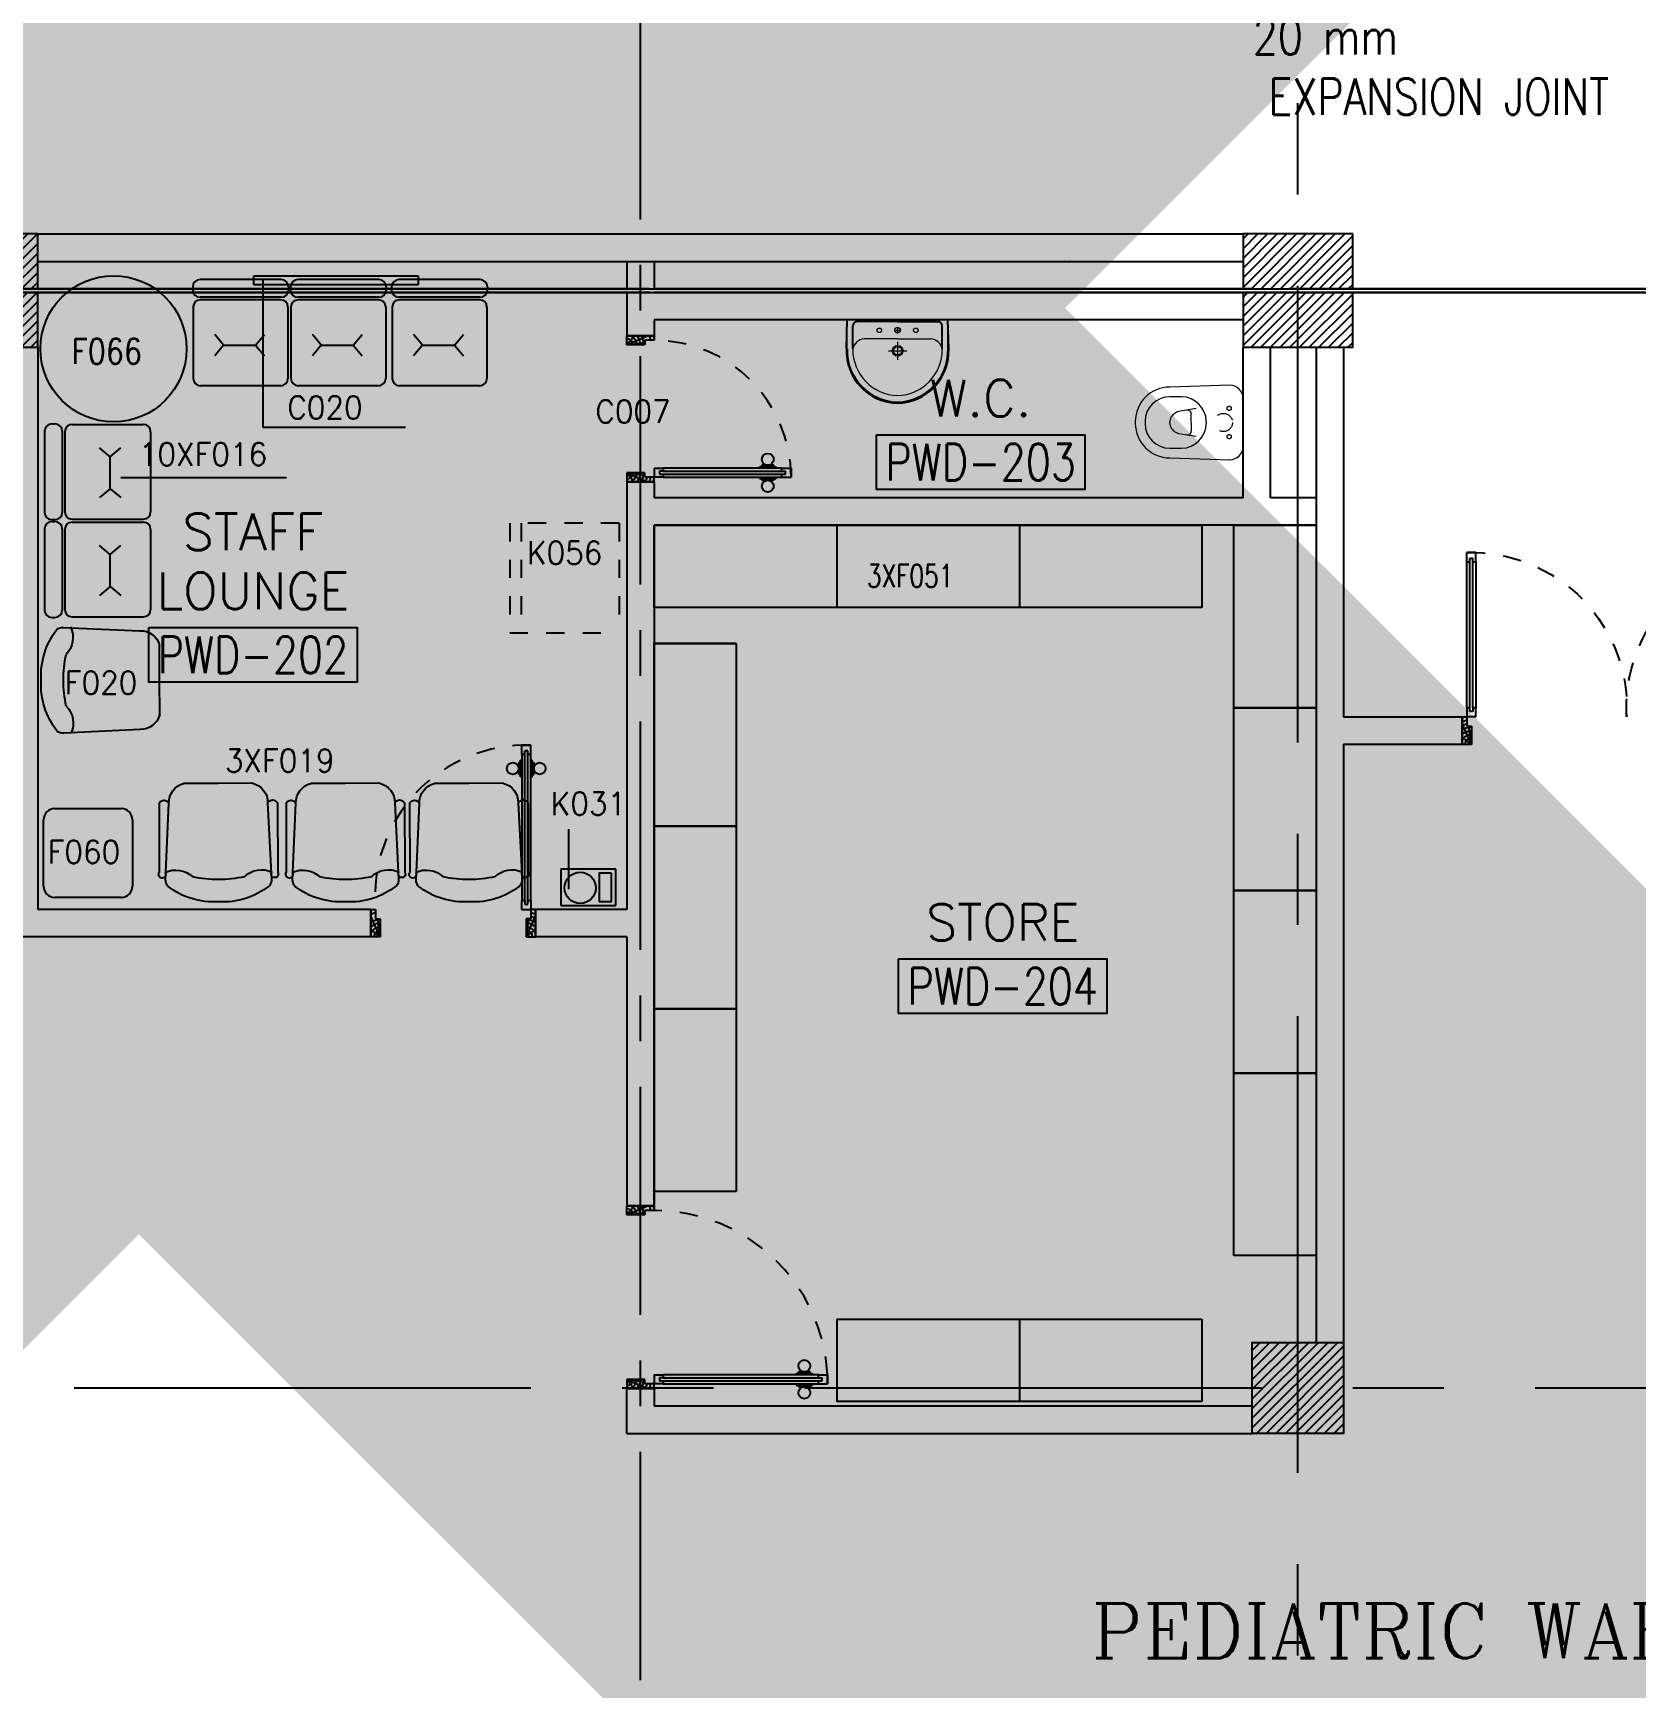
# Model space of a CAD drawing. Extents: x 88852.7 to 88945.7, y 39921.6 to 40001.1.
# Drawn here: x 88910.29 to 88919.06, y 39948.44 to 39957.5 of the extents above; entities that cross this region are included whole.
import ezdxf
from ezdxf.enums import TextEntityAlignment as Align

# ---------------------------------------------------------------- set-up
doc = ezdxf.new("R2010")
doc.units = 0
doc.header["$MEASUREMENT"] = 0
for name, pattern in [('CENTER', [2, 1.25, -0.25, 0.25, -0.25]), ('CENTERX2', [4, 2.5, -0.5, 0.5, -0.5]), ('DASHED', [0.75, 0.5, -0.25]), ('HIDDEN', [0.375, 0.25, -0.125]), ('HIDDEN2', [0.1875, 0.125, -0.0625])]:
    doc.linetypes.add(name, pattern=pattern)
doc.layers.get('0').update_dxf_attribs({"linetype": 'CONTINUOUS'})
for name, color, linetype in [('A-TEXT', 7, 'CONTINUOUS'), ('AXES', 11, 'CENTERX2'), ('AXES1', 11, 'CENTER'), ('COL', 2, 'CONTINUOUS'), ('DOOR', 7, 'CONTINUOUS'), ('EJ', 9, 'CONTINUOUS'), ('FIX', 3, 'CONTINUOUS'), ('HAT', 8, 'CONTINUOUS'), ('MEDICAL', 4, 'CONTINUOUS'), ('NON-MEDICAL', 4, 'CONTINUOUS'), ('RM-BOX', 4, 'CONTINUOUS'), ('RM-NAME', 2, 'CONTINUOUS'), ('RM-NO', 2, 'CONTINUOUS'), ('ROOF', 7, 'CONTINUOUS'), ('WALL', 4, 'CONTINUOUS')]:
    doc.layers.add(name, color=color, linetype=linetype)
doc.styles.add('ROMANC', font='romanc', dxfattribs={"height": 0.1})
doc.styles.add('ROMANS', font='ROMANS.shx', dxfattribs={"width": 0.6})
doc.dimstyles.new('DIM-OUT', dxfattribs={"dimscale": 0, "dimtxt": 0.24, "dimasz": 0.08, "dimexe": 0.02, "dimexo": 0.02, "dimgap": 0.05, "dimtad": 1, "dimdec": 0, "dimlfac": 1000, "dimzin": 0, "dimdsep": 46, "dimtxsty": 'ROMANS', "dimblk1": 'ARCHTICK', "dimblk2": 'ARCHTICK', "dimsah": 1, "dimcen": 0.01, "dimdle": 0.08, "dimclrd": 4, "dimclre": 4, "dimclrt": 2, "dimadec": 0, "dimazin": 0, "dimtp": 2, "dimtm": 2, "dimtfac": 0.114286, "dimtdec": 0, "dimtix": 1, "dimtmove": 2, "dimatfit": 3, "dimldrblk": 'ARCHTICK', "dimfxl": 0, "dimtolj": 1, "dimtzin": 0, "dimarcsym": 0})

# ---------------------------------------------------------------- blocks, each defined once
blk = doc.blocks.new('WC1')
at = {"layer": 'FIX', "lineweight": 20}
for p, q in [((-210, 203.8), (-538, 193.8)), ((-475, 140.8), (-538, 140.8)), ((-137, 0), (-137, 130.8)), ((-727, 4.8), (-727, -4.8)), ((-674, 4.8), (-674, -4.8)), ((-533.7, 24.2), (-539.5, 0)), ((-539.5, 0), (-533.7, -24.2)), ((-394.8, 75.7), (-490.4, 60.1)), ((-339, 4.8), (-339, -4.8)), ((-137, -130.8), (-137, 0)), ((-490.4, -60.1), (-394.8, -75.7)), ((-538, -140.8), (-475, -140.8)), ((-538, -193.8), (-210, -203.8)), ((-213.2, -203.8), (-210, -203.8))]:
    blk.add_line(p, q, dxfattribs=at)
at = {"layer": 'FIX', "linetype": 'Continuous', "lineweight": 20}
blk.add_line((-420.1, -47.3), (-420.4, 44.6), dxfattribs=at)
at = {"layer": 'FIX', "linetype": 'HIDDEN2', "lineweight": 20, "ltscale": 0.3}
blk.add_circle((-245, 0), 49.8, dxfattribs=at)
at = {"layer": 'FIX', "linetype": 'HIDDEN', "lineweight": 20, "ltscale": 0.05}
for centre in [(-213.2, 77.5), (-213.2, -77.5)]:
    blk.add_circle(centre, 11.6, dxfattribs=at)
at = {"layer": 'FIX', "lineweight": 20}
for centre, radius, start, end in [((-538, 4.8), 189, 90, 180), ((-210, 130.8), 73, 360, 90), ((-538, 4.8), 136, 90, 180), ((-475, 4.8), 136, 360, 90), ((-473, -6.9), 68.2, 128.92417, 152.84682), ((-464.4, -17.6), 82, 108.49595, 128.92417), ((-538, -4.8), 189, 180, 270), ((-538, -4.8), 136, 180, 270), ((-473, 6.9), 68.2, 207.15318, 231.07583), ((-464.4, 17.6), 82, 231.07583, 251.50405), ((-475, -4.8), 136, 270, 0), ((-210, -130.8), 73, 270, 0)]:
    blk.add_arc(centre, radius, start, end, dxfattribs=at)
at = {"layer": 'FIX', "linetype": 'Continuous', "lineweight": 20}
for centre, start, end in [((-442.7, 45.5), 357.66621, 91.61215), ((-442.4, -45.6), 268.38785, 2.33379)]:
    blk.add_arc(centre, 22.3, start, end, dxfattribs=at)
blk = doc.blocks.new('LAV1')
at = {"layer": 'FIX', "linetype": 'ByBlock', "ltscale": 0.3}
for p, q in [((-280, 210), (-275, 50)), ((-245, 210), (-245, 85)), ((245, 210), (245, 85)), ((280, 210), (275, 50)), ((0, 60), (-220.2, 60)), ((0, 60), (220.2, 60))]:
    blk.add_line(p, q, dxfattribs=at)
at = {"layer": 'FIX', "linetype": 'Continuous', "lineweight": 20}
for p, q in [((-275, 210), (-275, 50)), ((275, 210), (275, 50)), ((0, 155), (-181.4, 155)), ((0, 155), (181.4, 155)), ((0, 50), (-275, 50)), ((0, 50), (-252.5, 50)), ((0, 50), (275, 50)), ((0, 50), (252.5, 50))]:
    blk.add_line(p, q, dxfattribs=at)
at = {"layer": 'FIX', "linetype": 'DASHED', "lineweight": 20, "ltscale": 0.05}
for p, q in [((49.5, 220), (-50.5, 220)), ((-0.5, 170), (-0.5, 270)), ((-0.5, 170), (-0.5, 270))]:
    blk.add_line(p, q, dxfattribs=at)
at = {"layer": 'FIX', "lineweight": 20}
for p, q in [((15.6, 107.5), (-15.5, 107.5)), ((0, 92), (0, 123))]:
    blk.add_line(p, q, dxfattribs=at)
for centre, radius in [((-0.5, 220), 29.5), ((-0.5, 220), 22.5), ((0, 107.5), 15.5)]:
    blk.add_circle(centre, radius, dxfattribs=at)
at = {"layer": 'FIX', "linetype": 'HIDDEN', "lineweight": 20, "ltscale": 0.05}
for centre in [(-100, 107.5), (100, 107.5)]:
    blk.add_circle(centre, 12.4, dxfattribs=at)
at = {"layer": 'FIX', "linetype": 'ByBlock', "ltscale": 0.3}
for centre, radius, start, end in [((6.9, 220), 287, 91.37765, 182.00641), ((-6.9, 220), 287, 357.99359, 88.62235), ((-220.1, 84.9), 24.9, 179.70214, 269.94861), ((220.1, 84.9), 24.9, 270.05139, 0.29786)]:
    blk.add_arc(centre, radius, start, end, dxfattribs=at)
at = {"layer": 'FIX', "linetype": 'Continuous', "lineweight": 20}
for centre, radius, start, end in [((8.4, 216.7), 283.4, 91.6988, 181.35097), ((7.6, 212.5), 252.7, 91.73281, 180.48842), ((-8.4, 216.7), 283.4, 358.64903, 88.3012), ((-7.6, 212.5), 252.7, 359.51158, 88.26719), ((-179.2, 221.8), 66.9, 190.20056, 268.07863), ((179.2, 221.8), 66.9, 271.92137, 349.79944)]:
    blk.add_arc(centre, radius, start, end, dxfattribs=at)
blk = doc.blocks.new('RM1')
at = {"layer": 'RM-BOX'}
blk.add_lwpolyline([(569.9, -200), (-569.9, -200), (-569.9, -500), (569.9, -500)], close=True, dxfattribs=at)
at = {"layer": 'RM-NAME', "style": 'ROMANS'}
for tag, p in [('ROOMNAME1', (0, 323.8)), ('ROOMNAME2', (0, 0))]:
    blk.add_attdef(tag, text='', height=200, dxfattribs=at).set_placement(p, align=Align.MIDDLE)
at = {"layer": 'RM-NO', "style": 'ROMANS', "width": 0.8}
blk.add_attdef('ROOMNO', text='', height=200, dxfattribs=at).set_placement((0, -350), align=Align.MIDDLE)
blk = doc.blocks.new('DOOR90')
at = {"layer": 'DOOR', "linetype": 'ByBlock'}
for p, q in [((0, 0), (-150, 0)), ((-200, -25), (-1000, -25)), ((-200, -42), (-1000, -42)), ((-200, -58), (-1000, -58)), ((-1000, -75), (-200, -75))]:
    blk.add_line(p, q, dxfattribs=at)
at = {"layer": 'DOOR', "color": 0, "linetype": 'ByBlock'}
for p, q in [((-150, 0), (-150, -25)), ((-150, 0), (0, 0)), ((0, -50), (0, 0)), ((-1050, -25), (-1050, -75)), ((-1050, -75), (-1050, -25)), ((-1000, -25), (-1050, -25)), ((-1000, -75), (-1050, -75)), ((-1020, -42), (-1020, -58)), ((-1000, -42), (-1020, -42)), ((-1000, -58), (-1020, -58)), ((-1000, -25), (-1000, -42)), ((-1000, -58), (-1000, -75)), ((-967.6, -25), (-967.6, -17.8)), ((-877.6, -17.8), (-967.6, -17.8)), ((-967.6, -75), (-967.6, -82.2)), ((-877.6, -82.2), (-967.6, -82.2)), ((-955, -17.8), (-955, -8.8)), ((-955, -8.8), (-890.2, -8.8)), ((-955, -17.8), (-890.2, -17.8)), ((-955, -82.2), (-955, -91.2)), ((-955, -82.2), (-890.2, -82.2)), ((-890.2, -17.8), (-890.2, -8.8)), ((-890.2, -82.2), (-890.2, -91.2)), ((-877.6, -25), (-877.6, -17.8)), ((-877.6, -75), (-877.6, -82.2)), ((-200, -42), (-200, -25)), ((-200, -25), (-150, -25)), ((-180, -42), (-200, -42)), ((-200, -75), (-200, -58)), ((-200, -58), (-180, -58)), ((-150, -75), (-200, -75)), ((-180, -58), (-180, -42)), ((-150, -75), (-150, -25)), ((-150, -25), (-100, -25)), ((-100, -25), (-100, -50)), ((-100, -50), (0, -50)), ((-955, -91.2), (-890.2, -91.2)), ((-150, -900), (-150, -875)), ((-150, -875), (-100, -875)), ((0, -900), (-150, -900)), ((-150, -900), (0, -900)), ((-100, -850), (0, -850)), ((-100, -875), (-100, -850)), ((0, -850), (0, -900))]:
    blk.add_line(p, q, dxfattribs=at)
at = {"layer": 'DOOR', "color": 9, "linetype": 'ByBlock'}
for p, q in [((0, -50), (-113.7, 0)), ((0, -50), (-40.1, 0)), ((0, -50), (-100, -36.6)), ((0, -850), (-113.7, -900)), ((0, -850), (-100, -863.4)), ((0, -850), (-40.1, -900))]:
    blk.add_line(p, q, dxfattribs=at)
at = {"layer": 'DOOR', "color": 0, "linetype": 'ByBlock'}
for centre in [(-922.6, 23.5), (-922.6, -123.5)]:
    blk.add_circle(centre, 32.4, dxfattribs=at)
at = {"layer": 'DOOR', "color": 9, "linetype": 'ByBlock'}
for centre, radius, start, end in [((0, -50), 74.4, 137.77643, 180), ((0, -50), 54.4, 113.20738, 180), ((0, -50), 154.4, 161.10529, 166.28577), ((0, -50), 134.4, 158.15985, 169.28002), ((0, -50), 114.4, 154.08384, 167.37743), ((0, -50), 94.4, 148.01819, 180), ((0, -50), 34.4, 90, 180), ((0, -50), 14.4, 90, 180), ((0, -850), 154.4, 193.71423, 198.89471), ((0, -850), 134.4, 190.71998, 201.84015), ((0, -850), 94.4, 180, 211.98181), ((0, -850), 74.4, 180, 222.22357), ((0, -850), 54.4, 180, 246.79262), ((0, -850), 34.4, 180, 270), ((0, -850), 14.4, 180, 270)]:
    blk.add_arc(centre, radius, start, end, dxfattribs=at)
at = {"layer": 'DOOR', "linetype": 'HIDDEN', "ltscale": 0.5}
blk.add_arc((-222.2, -50), 828.2, 178.27012, 275.00304, dxfattribs=at)
blk = doc.blocks.new('DOOR80')
at = {"layer": 'DOOR', "color": 0, "linetype": 'ByBlock'}
for p, q in [((-82.2, 727.6), (-82.2, 817.6)), ((-75, 817.6), (-82.2, 817.6)), ((-75, 850), (-75, 900)), ((-75, 900), (-25, 900)), ((-25, 900), (-75, 900)), ((-58, 850), (-75, 850)), ((-58, 850), (-58, 870)), ((-42, 870), (-58, 870)), ((-42, 850), (-42, 870)), ((-25, 850), (-42, 850)), ((-25, 850), (-25, 900)), ((-25, 817.6), (-17.8, 817.6)), ((-17.8, 727.6), (-17.8, 817.6)), ((-91.2, 805), (-91.2, 740.2)), ((-82.2, 805), (-91.2, 805)), ((-82.2, 740.2), (-91.2, 740.2)), ((-82.2, 805), (-82.2, 740.2)), ((-75, 727.6), (-82.2, 727.6)), ((-25, 727.6), (-17.8, 727.6)), ((-17.8, 805), (-17.8, 740.2)), ((-17.8, 805), (-8.8, 805)), ((-17.8, 740.2), (-8.8, 740.2)), ((-8.8, 805), (-8.8, 740.2)), ((-75, 200), (-58, 200)), ((-75, 150), (-75, 200)), ((-58, 200), (-58, 180)), ((-42, 200), (-25, 200)), ((-42, 180), (-42, 200)), ((-25, 200), (-25, 150)), ((-800, 150), (-800, 0)), ((-800, 150), (-775, 150)), ((-800, 0), (-800, 150)), ((-775, 150), (-775, 100)), ((-775, 100), (-750, 100)), ((-750, 100), (-750, 0)), ((-75, 150), (-25, 150)), ((-58, 180), (-42, 180)), ((-50, 100), (-50, 0)), ((-25, 100), (-50, 100)), ((0, 150), (-25, 150)), ((-25, 150), (-25, 100)), ((0, 0), (0, 150)), ((0, 150), (0, 0)), ((-750, 0), (-800, 0)), ((-50, 0), (0, 0))]:
    blk.add_line(p, q, dxfattribs=at)
at = {"layer": 'DOOR', "linetype": 'ByBlock'}
for p, q in [((-75, 850), (-75, 200)), ((-58, 200), (-58, 850)), ((-42, 200), (-42, 850)), ((-25, 200), (-25, 850))]:
    blk.add_line(p, q, dxfattribs=at)
at = {"layer": 'DOOR', "color": 9, "linetype": 'ByBlock'}
for p, q in [((-750, 0), (-800, 113.7)), ((-750, 0), (-763.4, 100)), ((-50, 0), (0, 113.7)), ((-50, 0), (-36.6, 100)), ((-750, 0), (-800, 40.1)), ((-50, 0), (0, 40.1))]:
    blk.add_line(p, q, dxfattribs=at)
at = {"layer": 'DOOR', "color": 0, "linetype": 'ByBlock'}
for centre in [(-123.5, 772.6), (23.5, 772.6)]:
    blk.add_circle(centre, 32.4, dxfattribs=at)
at = {"layer": 'DOOR', "linetype": 'HIDDEN', "ltscale": 0.5}
blk.add_arc((-25, 150), 750, 90, 180, dxfattribs=at)
at = {"layer": 'DOOR', "color": 9, "linetype": 'ByBlock'}
for centre, radius, start, end in [((-750, 0), 154.4, 103.71423, 108.89471), ((-750, 0), 134.4, 100.71998, 111.84015), ((-750, 0), 94.4, 90, 121.98181), ((-50, 0), 94.4, 58.01819, 90), ((-50, 0), 134.4, 68.15985, 79.28002), ((-50, 0), 114.4, 64.08384, 77.37743), ((-50, 0), 154.4, 71.10529, 76.28577), ((-750, 0), 74.4, 90, 132.22357), ((-750, 0), 54.4, 90, 156.79262), ((-750, 0), 34.4, 90, 180), ((-750, 0), 14.4, 90, 180), ((-50, 0), 74.4, 47.77643, 90), ((-50, 0), 54.4, 23.20738, 90), ((-50, 0), 34.4, 0, 90), ((-50, 0), 14.4, 0, 90)]:
    blk.add_arc(centre, radius, start, end, dxfattribs=at)
blk = doc.blocks.new('DOOR-10')
at = {"layer": 'DOOR', "color": 0, "linetype": 'ByBlock'}
for p, q in [((-25.7, 1100), (-75.7, 1100)), ((-75.7, 1100), (-25.7, 1100)), ((-75.7, 1050), (-75.7, 1100)), ((-25.7, 1050), (-25.7, 1100)), ((-82.9, 1005), (-91.9, 1005)), ((-91.9, 1005), (-91.9, 940.2)), ((-75.7, 1017.6), (-82.9, 1017.6)), ((-82.9, 927.6), (-82.9, 1017.6)), ((-82.9, 1005), (-82.9, 940.2)), ((-58.7, 1050), (-75.7, 1050)), ((-42.7, 1070), (-58.7, 1070)), ((-58.7, 1050), (-58.7, 1070)), ((-42.7, 1050), (-42.7, 1070)), ((-25.7, 1050), (-42.7, 1050)), ((-25.7, 1017.6), (-18.5, 1017.6)), ((-18.5, 927.6), (-18.5, 1017.6)), ((-18.5, 1005), (-9.5, 1005)), ((-18.5, 1005), (-18.5, 940.2)), ((-9.5, 1005), (-9.5, 940.2)), ((-82.9, 940.2), (-91.9, 940.2)), ((-75.7, 927.6), (-82.9, 927.6)), ((-25.7, 927.6), (-18.5, 927.6)), ((-18.5, 940.2), (-9.5, 940.2)), ((-75.7, 200), (-58.7, 200)), ((-75.7, 150), (-75.7, 200)), ((-58.7, 200), (-58.7, 180)), ((-42.7, 200), (-25.7, 200)), ((-42.7, 180), (-42.7, 200)), ((-25.7, 200), (-25.7, 150)), ((-1000.7, 0), (-1000.7, 150)), ((-1000.7, 150), (-975.7, 150)), ((-1000.7, 150), (-1000.7, 0)), ((-975.7, 150), (-975.7, 100)), ((-975.7, 100), (-950.7, 100)), ((-950.7, 100), (-950.7, 0)), ((-75.7, 150), (-25.7, 150)), ((-58.7, 180), (-42.7, 180)), ((-50.7, 100), (-50.7, 0)), ((-25.7, 100), (-50.7, 100)), ((-0.7, 150), (-25.7, 150)), ((-25.7, 150), (-25.7, 100)), ((-950.7, 0), (-1000.7, 0)), ((-50.7, 0), (-0.7, 0))]:
    blk.add_line(p, q, dxfattribs=at)
at = {"layer": 'DOOR', "linetype": 'ByBlock'}
for p, q in [((-75.7, 1050), (-75.7, 200)), ((-58.7, 200), (-58.7, 1050)), ((-42.7, 200), (-42.7, 1050)), ((-25.7, 200), (-25.7, 1050))]:
    blk.add_line(p, q, dxfattribs=at)
at = {"layer": 'DOOR', "color": 9, "linetype": 'ByBlock'}
for p, q in [((-950.7, 0), (-1000.7, 113.7)), ((-950.7, 0), (-964.1, 100)), ((-50.7, 0), (-0.7, 113.7)), ((-50.7, 0), (-37.3, 100)), ((-0.7, 0), (-0.7, 150)), ((-950.7, 0), (-1000.7, 40.1)), ((-50.7, 0), (-0.7, 40.1))]:
    blk.add_line(p, q, dxfattribs=at)
at = {"layer": 'DOOR', "color": 0, "linetype": 'ByBlock'}
for centre in [(-124.2, 972.6), (22.8, 972.6)]:
    blk.add_circle(centre, 32.4, dxfattribs=at)
at = {"layer": 'DOOR', "linetype": 'HIDDEN', "ltscale": 0.5}
blk.add_arc((-23.4, 149.1), 952.3, 93.14816, 179.94816, dxfattribs=at)
at = {"layer": 'DOOR', "color": 9, "linetype": 'ByBlock'}
for centre, radius, start, end in [((-950.7, 0), 154.4, 103.71423, 108.89471), ((-950.7, 0), 134.4, 100.71998, 111.84015), ((-950.7, 0), 94.4, 90, 121.98181), ((-50.7, 0), 94.4, 58.01819, 90), ((-50.7, 0), 134.4, 68.15985, 79.28002), ((-50.7, 0), 114.4, 64.08384, 77.37743), ((-50.7, 0), 154.4, 71.10529, 76.28577), ((-950.7, 0), 74.4, 90, 132.22357), ((-950.7, 0), 54.4, 90, 156.79262), ((-950.7, 0), 34.4, 90, 180), ((-950.7, 0), 14.4, 90, 180), ((-50.7, 0), 74.4, 47.77643, 90), ((-50.7, 0), 54.4, 23.20738, 90), ((-50.7, 0), 34.4, 0, 90), ((-50.7, 0), 14.4, 0, 90)]:
    blk.add_arc(centre, radius, start, end, dxfattribs=at)
blk = doc.blocks.new('A$C272A55A0')
at = {"layer": 'DOOR', "color": 0, "linetype": 'ByBlock'}
for p, q in [((0, 900.4), (0, 1050.4)), ((50, 1050.4), (0, 1050.4)), ((50, 950.4), (50, 1050.4)), ((1750, 950.4), (1750, 1050.4)), ((1750, 1050.4), (1800, 1050.4)), ((1800, 1050.4), (1800, 900.4)), ((25, 950.4), (50, 950.4)), ((25, 900.4), (25, 950.4)), ((1775, 950.4), (1750, 950.4)), ((1775, 900.4), (1775, 950.4)), ((0, 900.4), (25, 900.4)), ((75, 900.4), (25, 900.4)), ((25, 850.4), (25, 900.4)), ((42, 850.4), (25, 850.4)), ((58, 870.4), (42, 870.4)), ((42, 870.4), (42, 850.4)), ((58, 850.4), (58, 870.4)), ((75, 850.4), (58, 850.4)), ((75, 900.4), (75, 850.4)), ((1725, 900.4), (1775, 900.4)), ((1725, 900.4), (1725, 850.4)), ((1725, 850.4), (1742, 850.4)), ((1742, 870.4), (1758, 870.4)), ((1742, 850.4), (1742, 870.4)), ((1758, 870.4), (1758, 850.4)), ((1758, 850.4), (1775, 850.4)), ((1800, 900.4), (1775, 900.4)), ((1775, 850.4), (1775, 900.4)), ((1717.8, 160.1), (1708.8, 160.1)), ((1708.8, 95.3), (1708.8, 160.1)), ((1717.8, 95.3), (1708.8, 95.3)), ((1725, 172.7), (1717.8, 172.7)), ((1717.8, 172.7), (1717.8, 82.7)), ((1717.8, 95.3), (1717.8, 160.1)), ((1775, 172.7), (1782.2, 172.7)), ((1782.2, 172.7), (1782.2, 82.7)), ((1782.2, 160.1), (1791.2, 160.1)), ((1782.2, 95.3), (1782.2, 160.1)), ((1782.2, 95.3), (1791.2, 95.3)), ((1791.2, 95.3), (1791.2, 160.1)), ((25, 50.4), (42, 50.4)), ((25, 50.4), (25, 0.4)), ((25, 0.4), (75, 0.4)), ((75, 0.4), (25, 0.4)), ((42, 50.4), (42, 30.4)), ((42, 30.4), (58, 30.4)), ((58, 50.4), (75, 50.4)), ((58, 50.4), (58, 30.4)), ((75, 50.4), (75, 0.4)), ((1725, 82.7), (1717.8, 82.7)), ((1742, 50.4), (1725, 50.4)), ((1725, 50.4), (1725, 0.4)), ((1775, 0.4), (1725, 0.4)), ((1725, 0.4), (1775, 0.4)), ((1742, 50.4), (1742, 30.4)), ((1758, 30.4), (1742, 30.4)), ((1775, 50.4), (1758, 50.4)), ((1758, 50.4), (1758, 30.4)), ((1775, 82.7), (1782.2, 82.7)), ((1775, 50.4), (1775, 0.4))]:
    blk.add_line(p, q, dxfattribs=at)
at = {"layer": 'DOOR', "color": 9, "linetype": 'ByBlock'}
for p, q in [((50, 1050.4), (0, 1010.2)), ((50, 1050.4), (0, 936.6)), ((50, 1050.4), (36.6, 950.4)), ((1750, 1050.4), (1800, 1010.2)), ((1750, 1050.4), (1800, 936.6)), ((1750, 1050.4), (1763.4, 950.4))]:
    blk.add_line(p, q, dxfattribs=at)
at = {"layer": 'DOOR', "linetype": 'ByBlock'}
for p, q in [((25, 850.4), (25, 50.4)), ((42, 850.4), (42, 50.4)), ((58, 850.4), (58, 50.4)), ((75, 50.4), (75, 850.4)), ((1725, 50.4), (1725, 850.4)), ((1742, 850.4), (1742, 50.4)), ((1758, 850.4), (1758, 50.4)), ((1775, 850.4), (1775, 50.4))]:
    blk.add_line(p, q, dxfattribs=at)
at = {"layer": 'DOOR', "color": 0, "linetype": 'ByBlock'}
for centre in [(1676.5, 127.7), (1823.5, 127.7)]:
    blk.add_circle(centre, 32.4, dxfattribs=at)
at = {"layer": 'DOOR', "color": 9, "linetype": 'ByBlock'}
for centre, radius, start, end in [((50, 1050.4), 54.4, 203.20738, 270), ((50, 1050.4), 34.4, 180, 270), ((50, 1050.4), 14.4, 180, 270), ((1750, 1050.4), 14.4, 270, 0), ((1750, 1050.4), 34.4, 270, 0), ((1750, 1050.4), 54.4, 270, 336.79262), ((50, 1050.4), 74.4, 227.77643, 270), ((50, 1050.4), 94.4, 238.01819, 270), ((50, 1050.4), 114.4, 244.08384, 257.37743), ((50, 1050.4), 134.4, 248.15985, 259.28002), ((1750, 1050.4), 74.4, 270, 312.22357), ((1750, 1050.4), 94.4, 270, 301.98181), ((1750, 1050.4), 114.4, 282.62257, 295.91616), ((1750, 1050.4), 134.4, 280.71998, 291.84015), ((50, 1050.4), 154.4, 251.10529, 256.28577), ((1750, 1050.4), 154.4, 283.71423, 288.89471)]:
    blk.add_arc(centre, radius, start, end, dxfattribs=at)
at = {"layer": 'DOOR', "linetype": 'HIDDEN', "ltscale": 0.5}
for centre, start, end in [((50, 851.4), 268.31738, 3.29648), ((1750, 851.4), 176.70352, 271.68262)]:
    blk.add_arc(centre, 851.4, start, end, dxfattribs=at)
at = {"layer": 'WALL', "linetype": 'ByBlock'}
blk.add_line((1800, 900.4), (1800, 1050.4), dxfattribs=at)
blk = doc.blocks.new('C5')
at = {"layer": 'HAT', "linetype": 'ByBlock'}
h = blk.add_hatch(dxfattribs=at)
h.set_pattern_fill('ANSI31', color=256, scale=300, style=0)
h.set_pattern_definition([(45, (-223356.182, -51411.005), (-26.516504, 26.516504), [])])
h.paths.add_polyline_path([(300, 300), (0, 300), (0, 0), (300, 0)])
h.paths.add_polyline_path([(600, 300), (300, 300), (300, 0), (600, 0)])
at = {"layer": 'COL'}
blk.add_lwpolyline([(600, 300), (0, 300), (0, 0), (600, 0)], close=True, dxfattribs=at)
blk = doc.blocks.new('COL50')
at = {"layer": 'COL'}
blk.add_lwpolyline([(-250, 250), (-250, -250), (250, -250), (250, 250)], close=True, dxfattribs=at)
blk = doc.blocks.new('*X552')
at = {"color": 0}
for p, q in [((235128.6, 139881.3), (235597, 140349.7)), ((235128.6, 139934.3), (235544, 140349.7)), ((235128.6, 139987.3), (235491, 140349.7)), ((235128.6, 140040.4), (235437.9, 140349.7)), ((235128.6, 140093.4), (235384.9, 140349.7)), ((235128.6, 140146.4), (235331.9, 140349.7)), ((235128.6, 140199.5), (235278.8, 140349.7)), ((235128.6, 140252.5), (235225.8, 140349.7)), ((235128.6, 140305.5), (235172.8, 140349.7)), ((235150.1, 139849.7), (235628.6, 140328.2)), ((235203.1, 139849.7), (235628.6, 140275.2)), ((235256.1, 139849.7), (235628.6, 140222.2)), ((235309.1, 139849.7), (235628.6, 140169.1)), ((235362.2, 139849.7), (235628.6, 140116.1)), ((235415.2, 139849.7), (235628.6, 140063.1)), ((235468.2, 139849.7), (235628.6, 140010)), ((235521.3, 139849.7), (235628.6, 139957)), ((235574.3, 139849.7), (235628.6, 139904))]:
    blk.add_line(p, q, dxfattribs=at)

msp = doc.modelspace()

# ---------------------------------------------------------------- linework, layer by layer
at = {"layer": 'AXES'}
for p, q in [((88917.2103, 39921.6153), (88917.2103, 40000.4279)), ((88944.6603, 39956.0996), (88876.9703, 39956.0996)), ((88944.6603, 39956.0796), (88876.9703, 39956.0796)), ((88945.0103, 39950.0796), (88876.9703, 39950.0796))]:
    msp.add_line(p, q, dxfattribs=at)
at = {"layer": 'AXES1'}
msp.add_line((88913.6103, 39928.4796), (88913.6103, 39987.2996), dxfattribs=at)
msp.add_line((88913.6103, 39928.4796), (88913.6103, 39987.2996), dxfattribs=at)
at = {"layer": 'EJ', "color": 8}
for p, q in [((88859.9253, 39956.0996), (88935.4603, 39956.0996)), ((88859.9253, 39956.0796), (88935.4603, 39956.0796))]:
    msp.add_line(p, q, dxfattribs=at)
at = {"layer": 'EJ'}
for p, q in [((88913.5353, 39956.0996), (88910.2603, 39956.0996)), ((88913.6853, 39956.0996), (88916.9103, 39956.0996)), ((88915.9353, 39956.0996), (88913.6853, 39956.0996)), ((88916.9603, 39956.0996), (88916.0853, 39956.0996)), ((88920.5603, 39956.0996), (88917.4603, 39956.0996)), ((88913.5353, 39956.0796), (88910.2603, 39956.0796)), ((88913.6853, 39956.0796), (88916.9103, 39956.0796)), ((88915.9353, 39956.0796), (88913.6853, 39956.0796)), ((88916.9603, 39956.0796), (88916.0853, 39956.0796)), ((88920.5603, 39956.0796), (88917.4603, 39956.0796))]:
    msp.add_line(p, q, dxfattribs=at)
at = {"layer": 'MEDICAL', "linetype": 'DASHED', "ltscale": 0.2}
for p, q in [((88912.8946, 39954.8158), (88912.8946, 39954.2158)), ((88913.4946, 39954.8158), (88912.8946, 39954.8158)), ((88912.9574, 39954.8158), (88912.9574, 39954.2158)), ((88913.4946, 39954.8158), (88913.4946, 39954.2158)), ((88912.8946, 39954.2158), (88913.4946, 39954.2158))]:
    msp.add_line(p, q, dxfattribs=at)
at = {"layer": 'MEDICAL', "linetype": 'Continuous', "ltscale": 0.2}
for p, q in [((88913.1754, 39952.9215), (88913.1754, 39952.7215)), ((88913.4754, 39952.9215), (88913.1754, 39952.9215)), ((88913.4754, 39952.7215), (88913.4754, 39952.9215)), ((88913.1754, 39952.7215), (88913.4754, 39952.7215))]:
    msp.add_line(p, q, dxfattribs=at)
msp.add_lwpolyline([(88913.4525, 39952.8987), (88913.3838, 39952.8987), (88913.3838, 39952.7442), (88913.4525, 39952.7442)], close=True, dxfattribs=at)
msp.add_circle((88913.2808, 39952.8186), 0.0858, dxfattribs=at)
at = {"layer": 'NON-MEDICAL'}
for p, q in [((88911.1592, 39956.1097), (88911.1592, 39956.0925)), ((88911.1592, 39956.1097), (88911.1592, 39956.0925)), ((88911.6435, 39956.1497), (88911.1992, 39956.1497)), ((88911.4932, 39956.121), (88911.4932, 39956.171)), ((88911.4932, 39956.171), (88912.3932, 39956.171)), ((88912.3932, 39956.121), (88911.4932, 39956.121)), ((88911.6835, 39956.1097), (88911.6835, 39956.0925)), ((88911.6943, 39956.1097), (88911.6943, 39956.0925)), ((88911.6943, 39956.1097), (88911.6943, 39956.0925)), ((88912.1787, 39956.1497), (88911.7343, 39956.1497)), ((88912.2187, 39956.1097), (88912.2187, 39956.0925)), ((88912.2484, 39956.1097), (88912.2484, 39956.0925)), ((88912.2484, 39956.1097), (88912.2484, 39956.0925)), ((88912.7327, 39956.1497), (88912.2884, 39956.1497)), ((88912.3932, 39956.171), (88912.3932, 39956.121)), ((88912.7727, 39956.1097), (88912.7727, 39956.0925)), ((88911.1618, 39955.9987), (88911.1618, 39955.6087)), ((88911.1618, 39955.9987), (88911.1618, 39955.6087)), ((88911.6435, 39956.0525), (88911.1992, 39956.0525)), ((88911.6409, 39956.0387), (88911.2018, 39956.0387)), ((88911.6809, 39955.9987), (88911.6809, 39955.6087)), ((88911.6969, 39955.9987), (88911.6969, 39955.6087)), ((88911.6969, 39955.9987), (88911.6969, 39955.6087)), ((88912.1787, 39956.0525), (88911.7343, 39956.0525)), ((88912.1761, 39956.0387), (88911.7369, 39956.0387)), ((88912.2161, 39955.9987), (88912.2161, 39955.6087)), ((88912.2509, 39955.9987), (88912.2509, 39955.6087)), ((88912.2509, 39955.9987), (88912.2509, 39955.6087)), ((88912.7327, 39956.0525), (88912.2884, 39956.0525)), ((88912.7301, 39956.0387), (88912.2909, 39956.0387)), ((88912.7701, 39955.9987), (88912.7701, 39955.6087)), ((88911.3283, 39955.7898), (88911.2797, 39955.8482)), ((88911.5034, 39955.7898), (88911.5521, 39955.8482)), ((88911.8634, 39955.7898), (88911.8148, 39955.8482)), ((88912.0386, 39955.7898), (88912.0872, 39955.8482)), ((88912.4175, 39955.7898), (88912.3688, 39955.8482)), ((88912.5926, 39955.7898), (88912.6413, 39955.8482)), ((88911.3283, 39955.7898), (88911.2797, 39955.7315)), ((88911.3283, 39955.7898), (88911.5034, 39955.7898)), ((88911.5034, 39955.7898), (88911.5521, 39955.7315)), ((88911.8634, 39955.7898), (88911.8148, 39955.7315)), ((88911.8634, 39955.7898), (88912.0386, 39955.7898)), ((88912.0386, 39955.7898), (88912.0872, 39955.7315)), ((88912.4175, 39955.7898), (88912.3688, 39955.7315)), ((88912.4175, 39955.7898), (88912.5926, 39955.7898)), ((88912.5926, 39955.7898), (88912.6413, 39955.7315)), ((88911.6409, 39955.5687), (88911.2018, 39955.5687)), ((88912.1761, 39955.5687), (88911.7369, 39955.5687)), ((88912.7301, 39955.5687), (88912.2909, 39955.5687)), ((88910.3476, 39955.3193), (88910.3476, 39954.875)), ((88910.3876, 39955.3593), (88910.4049, 39955.3593)), ((88910.4449, 39955.3193), (88910.4449, 39954.875)), ((88910.4586, 39955.3168), (88910.4586, 39954.8776)), ((88910.4986, 39955.3568), (88910.8886, 39955.3568)), ((88910.9286, 39955.3168), (88910.9286, 39954.8776)), ((88910.7075, 39955.1793), (88910.6491, 39955.2279)), ((88910.7075, 39955.1793), (88910.7659, 39955.2279)), ((88910.7075, 39955.0041), (88910.7075, 39955.1793)), ((88910.7075, 39955.0041), (88910.6491, 39954.9555)), ((88910.7075, 39955.0041), (88910.7659, 39954.9555)), ((88910.3876, 39954.835), (88910.4049, 39954.835)), ((88910.3876, 39954.835), (88910.4049, 39954.835)), ((88910.3876, 39954.8242), (88910.4049, 39954.8242)), ((88910.4986, 39954.8376), (88910.8886, 39954.8376)), ((88910.4986, 39954.8376), (88910.8886, 39954.8376)), ((88910.4986, 39954.8216), (88910.8886, 39954.8216)), ((88910.3476, 39954.7842), (88910.3476, 39954.3399)), ((88910.4449, 39954.7842), (88910.4449, 39954.3399)), ((88910.4586, 39954.7816), (88910.4586, 39954.3425)), ((88910.9286, 39954.7816), (88910.9286, 39954.3425)), ((88913.6853, 39954.8046), (88914.6853, 39954.8046)), ((88913.6853, 39954.3546), (88913.6853, 39954.8046)), ((88914.6853, 39954.8046), (88914.6853, 39954.3546)), ((88914.6853, 39954.8046), (88915.6853, 39954.8046)), ((88915.6853, 39954.8046), (88915.6853, 39954.3546)), ((88915.6853, 39954.8046), (88915.6853, 39954.3546)), ((88915.6853, 39954.8046), (88916.6853, 39954.8046)), ((88916.6853, 39954.8046), (88916.6853, 39954.3546)), ((88916.8602, 39953.8046), (88916.8602, 39954.8046)), ((88916.8602, 39954.8046), (88917.3102, 39954.8046)), ((88917.3102, 39954.8046), (88917.3102, 39953.8046)), ((88910.7075, 39954.6441), (88910.6491, 39954.6928)), ((88910.7075, 39954.6441), (88910.7659, 39954.6928)), ((88910.7075, 39954.469), (88910.7075, 39954.6441)), ((88910.7075, 39954.469), (88910.6491, 39954.4204)), ((88910.7075, 39954.469), (88910.7659, 39954.4204)), ((88910.3876, 39954.2999), (88910.4049, 39954.2999)), ((88910.3876, 39954.2999), (88910.4049, 39954.2999)), ((88910.4986, 39954.3025), (88910.8886, 39954.3025)), ((88910.4986, 39954.3025), (88910.8886, 39954.3025)), ((88914.6853, 39954.3546), (88913.6853, 39954.3546)), ((88915.6853, 39954.3546), (88914.6853, 39954.3546)), ((88916.6853, 39954.3546), (88915.6853, 39954.3546)), ((88913.6853, 39953.156), (88913.6853, 39954.156)), ((88913.6853, 39954.156), (88914.1353, 39954.156)), ((88914.1353, 39954.156), (88913.6853, 39954.156)), ((88914.1353, 39954.156), (88914.1353, 39953.156)), ((88917.3102, 39953.8046), (88916.8602, 39953.8046)), ((88916.8602, 39952.8046), (88916.8602, 39953.8046)), ((88916.8602, 39953.8046), (88917.3102, 39953.8046)), ((88917.3102, 39953.8046), (88917.3102, 39952.8046)), ((88910.343, 39952.8272), (88910.343, 39953.192)), ((88910.4038, 39953.2528), (88910.7686, 39953.2528)), ((88910.8294, 39953.192), (88910.8294, 39952.8272)), ((88913.6853, 39953.156), (88914.1353, 39953.156)), ((88913.6853, 39952.156), (88913.6853, 39953.156)), ((88914.1353, 39953.156), (88913.6853, 39953.156)), ((88914.1353, 39953.156), (88914.1353, 39952.156)), ((88910.7686, 39952.7664), (88910.4038, 39952.7664)), ((88917.3102, 39952.8046), (88916.8602, 39952.8046)), ((88916.8602, 39951.8046), (88916.8602, 39952.8046)), ((88916.8602, 39952.8046), (88917.3102, 39952.8046)), ((88917.3102, 39952.8046), (88917.3102, 39951.8046)), ((88913.6853, 39952.156), (88914.1353, 39952.156)), ((88914.1353, 39952.156), (88913.6853, 39952.156)), ((88914.1353, 39952.156), (88914.1353, 39951.156)), ((88917.3102, 39951.8046), (88916.8602, 39951.8046)), ((88916.8602, 39950.8046), (88916.8602, 39951.8046)), ((88916.8602, 39951.8046), (88917.3102, 39951.8046)), ((88917.3102, 39951.8046), (88917.3102, 39950.8046)), ((88914.1353, 39951.156), (88913.6853, 39951.156)), ((88917.3102, 39950.8046), (88916.8602, 39950.8046)), ((88914.6853, 39950.4562), (88914.6853, 39950.0062)), ((88914.6853, 39950.4562), (88915.6853, 39950.4562)), ((88915.6853, 39950.4562), (88915.6853, 39950.0062)), ((88915.6853, 39950.4562), (88915.6853, 39950.0062)), ((88915.6853, 39950.4562), (88916.6853, 39950.4562)), ((88916.6853, 39950.4562), (88916.6853, 39950.0062)), ((88915.6853, 39950.0062), (88914.6853, 39950.0062)), ((88916.6853, 39950.0062), (88915.6853, 39950.0062))]:
    msp.add_line(p, q, dxfattribs=at)
at = {"layer": 'NON-MEDICAL', "extrusion": (0, 0, -1)}
for p, q in [((88910.4493, 39954.245), (88910.8691, 39954.2269)), ((88910.9782, 39953.957), (88910.9775, 39954.1462)), ((88910.9788, 39953.7679), (88910.9782, 39953.957)), ((88910.871, 39953.6864), (88910.4513, 39953.6655)), ((88911.2987, 39953.3908), (88911.1096, 39953.3901)), ((88911.4879, 39953.3914), (88911.2987, 39953.3908)), ((88911.9944, 39953.3908), (88911.8052, 39953.3901)), ((88912.1835, 39953.3914), (88911.9944, 39953.3908)), ((88912.6707, 39953.3908), (88912.4815, 39953.3901)), ((88912.8598, 39953.3914), (88912.6707, 39953.3908)), ((88910.9748, 39953.2816), (88910.9761, 39952.9032)), ((88911.0108, 39952.8619), (88911.0289, 39953.2817)), ((88911.5693, 39953.2836), (88911.5903, 39952.8639)), ((88911.6234, 39953.2838), (88911.6247, 39952.9055)), ((88911.6704, 39953.2816), (88911.6717, 39952.9032)), ((88911.7064, 39952.8619), (88911.7245, 39953.2817)), ((88912.265, 39953.2836), (88912.2859, 39952.8639)), ((88912.319, 39953.2838), (88912.3203, 39952.9055)), ((88912.3468, 39953.2816), (88912.3481, 39952.9032)), ((88912.3827, 39952.8619), (88912.4008, 39953.2817)), ((88912.9413, 39953.2836), (88912.9622, 39952.8639)), ((88912.9953, 39953.2838), (88912.9966, 39952.9055))]:
    msp.add_line(p, q, dxfattribs=at)
at = {"layer": 'NON-MEDICAL'}
msp.add_circle((88910.7257, 39955.7707), 0.4, dxfattribs=at)
for centre, radius, start, end in [((88911.1992, 39956.1097), 0.04, 90, 180), ((88911.1992, 39956.0925), 0.04, 180, 270), ((88911.6435, 39956.1097), 0.04, 0, 90), ((88911.6435, 39956.0925), 0.04, 270, 0), ((88911.7343, 39956.1097), 0.04, 90, 180), ((88911.7343, 39956.0925), 0.04, 180, 270), ((88912.1787, 39956.1097), 0.04, 0, 90), ((88912.1787, 39956.0925), 0.04, 270, 0), ((88912.2884, 39956.1097), 0.04, 90, 180), ((88912.2884, 39956.0925), 0.04, 180, 270), ((88912.7327, 39956.1097), 0.04, 0, 90), ((88912.7327, 39956.0925), 0.04, 270, 0), ((88911.2018, 39955.9987), 0.04, 90, 180), ((88911.6409, 39955.9987), 0.04, 0, 90), ((88911.7369, 39955.9987), 0.04, 90, 180), ((88912.1761, 39955.9987), 0.04, 0, 90), ((88912.2909, 39955.9987), 0.04, 90, 180), ((88912.7301, 39955.9987), 0.04, 0, 90), ((88911.2018, 39955.6087), 0.04, 180, 270), ((88911.6409, 39955.6087), 0.04, 270, 0), ((88911.7369, 39955.6087), 0.04, 180, 270), ((88912.1761, 39955.6087), 0.04, 270, 0), ((88912.2909, 39955.6087), 0.04, 180, 270), ((88912.7301, 39955.6087), 0.04, 270, 0), ((88910.3876, 39955.3193), 0.04, 90, 180), ((88910.4049, 39955.3193), 0.04, 0, 90), ((88910.4986, 39955.3168), 0.04, 90, 180), ((88910.8886, 39955.3168), 0.04, 0, 90), ((88910.3876, 39954.875), 0.04, 180, 270), ((88910.3876, 39954.7842), 0.04, 90, 180), ((88910.4049, 39954.875), 0.04, 270, 0), ((88910.4049, 39954.7842), 0.04, 0, 90), ((88910.4986, 39954.8776), 0.04, 180, 270), ((88910.4986, 39954.7816), 0.04, 90, 180), ((88910.8886, 39954.8776), 0.04, 270, 0), ((88910.8886, 39954.7816), 0.04, 0, 90), ((88910.3876, 39954.3399), 0.04, 180, 270), ((88910.4049, 39954.3399), 0.04, 270, 0), ((88910.4986, 39954.3425), 0.04, 180, 270), ((88910.8886, 39954.3425), 0.04, 270, 0), ((88910.4038, 39953.192), 0.0608, 90, 180), ((88910.7686, 39953.192), 0.0608, 0, 90), ((88910.4038, 39952.8272), 0.0608, 180, 270), ((88910.7686, 39952.8272), 0.0608, 270, 0)]:
    msp.add_arc(centre, radius, start, end, dxfattribs=at)
at = {"layer": 'NON-MEDICAL', "extrusion": (0, 0, -1)}
for centre, radius, start, end in [((-88910.7408, 39953.981), 0.412, 356.36093, 37.75712), ((-88910.4476, 39954.194), 0.051, 50.2645, 91.892), ((-88910.3683, 39954.1903), 0.1352, 154.8807, 223.77179), ((-88910.873, 39954.119), 0.108, 87.9438, 165.40436), ((-88911.202, 39953.948), 0.7509, 0.54762, 11.42695), ((-88910.7409, 39953.9315), 0.412, 321.85124, 3.24743), ((-88911.2019, 39953.9675), 0.7509, 348.18141, 359.06074), ((-88910.37, 39953.7196), 0.1352, 135.83657, 204.72766), ((-88910.8741, 39953.7943), 0.108, 194.204, 271.66456), ((-88910.4492, 39953.7164), 0.051, 267.71636, 309.34386), ((-88911.1368, 39953.2856), 0.108, 357.9438, 75.40436), ((-88911.4614, 39953.2867), 0.108, 104.204, 181.66456), ((-88911.8324, 39953.2856), 0.108, 357.9438, 75.40436), ((-88912.157, 39953.2867), 0.108, 104.204, 181.66456), ((-88912.5087, 39953.2856), 0.108, 357.9438, 75.40436), ((-88912.8333, 39953.2867), 0.108, 104.204, 181.66456), ((-88911.0019, 39953.2676), 0.0304, 27.22552, 152.38284), ((-88911.5964, 39953.2697), 0.0304, 27.22552, 152.38284), ((-88911.6975, 39953.2676), 0.0304, 27.22552, 152.38284), ((-88912.292, 39953.2697), 0.0304, 27.22552, 152.38284), ((-88912.3738, 39953.2676), 0.0304, 27.22552, 152.38284), ((-88912.9683, 39953.2697), 0.0304, 27.22552, 152.38284), ((-88911.0654, 39952.781), 0.1352, 64.8807, 133.77179), ((-88911.5362, 39952.7826), 0.1352, 45.83657, 114.72766), ((-88911.7611, 39952.781), 0.1352, 64.8807, 133.77179), ((-88912.2318, 39952.7826), 0.1352, 45.83657, 114.72766), ((-88912.4374, 39952.781), 0.1352, 64.8807, 133.77179), ((-88912.9081, 39952.7826), 0.1352, 45.83657, 114.72766), ((-88910.9921, 39952.892), 0.0195, 144.64829, 34.96008), ((-88911.0617, 39952.8602), 0.051, 320.2645, 1.892), ((-88911.2748, 39953.1534), 0.412, 266.36093, 307.75712), ((-88911.3077, 39953.6146), 0.7509, 270.54762, 281.42695), ((-88911.2882, 39953.6145), 0.7509, 258.18141, 269.06074), ((-88911.3243, 39953.1535), 0.412, 231.85124, 273.24743), ((-88911.5394, 39952.8619), 0.051, 177.71636, 219.34386), ((-88911.6087, 39952.8942), 0.0195, 144.64829, 34.96008), ((-88911.6877, 39952.892), 0.0195, 144.64829, 34.96008), ((-88911.7573, 39952.8602), 0.051, 320.2645, 1.892), ((-88911.9704, 39953.1534), 0.412, 266.36093, 307.75712), ((-88912.0033, 39953.6146), 0.7509, 270.54762, 281.42695), ((-88911.9838, 39953.6145), 0.7509, 258.18141, 269.06074), ((-88912.0199, 39953.1535), 0.412, 231.85124, 273.24743), ((-88912.235, 39952.8619), 0.051, 177.71636, 219.34386), ((-88912.3044, 39952.8942), 0.0195, 144.64829, 34.96008), ((-88912.3641, 39952.892), 0.0195, 144.64829, 34.96008), ((-88912.4337, 39952.8602), 0.051, 320.2645, 1.892), ((-88912.6467, 39953.1534), 0.412, 266.36093, 307.75712), ((-88912.6797, 39953.6146), 0.7509, 270.54762, 281.42695), ((-88912.6602, 39953.6145), 0.7509, 258.18141, 269.06074), ((-88912.6962, 39953.1535), 0.412, 231.85124, 273.24743), ((-88912.9113, 39952.8619), 0.051, 177.71636, 219.34386), ((-88912.9807, 39952.8942), 0.0195, 144.64829, 34.96008)]:
    msp.add_arc(centre, radius, start, end, dxfattribs=at)
at = {"layer": 'ROOF'}
for p, q in [((88902.686, 39956.0996), (88935.336, 39956.0996)), ((88902.686, 39956.0796), (88935.336, 39956.0796))]:
    msp.add_line(p, q, dxfattribs=at)
at = {"layer": 'WALL'}
for p, q in [((88910.3103, 39956.3996), (88916.9103, 39956.3996)), ((88910.3103, 39956.2496), (88916.9103, 39956.2496)), ((88913.5353, 39956.2496), (88913.5353, 39956.0996)), ((88913.6853, 39956.2496), (88913.6853, 39956.0996)), ((88913.5353, 39956.0996), (88913.6853, 39956.0996)), ((88913.5353, 39956.0796), (88913.6853, 39956.0796)), ((88913.5353, 39956.0796), (88913.5353, 39955.8421)), ((88916.9103, 39956.0796), (88913.6853, 39956.0796)), ((88913.6853, 39955.9296), (88913.6853, 39955.8421)), ((88916.9103, 39955.9296), (88913.6853, 39955.9296)), ((88910.3103, 39955.7796), (88910.3103, 39952.6996)), ((88916.9103, 39954.9546), (88916.9103, 39955.7796)), ((88917.0603, 39954.9546), (88917.0603, 39955.7796)), ((88917.3102, 39955.7796), (88917.3102, 39950.3296)), ((88917.4603, 39955.7796), (88917.4603, 39953.7546)), ((88913.5353, 39955.0421), (88913.5353, 39952.6996)), ((88913.6853, 39955.0421), (88913.6853, 39954.9546)), ((88916.9103, 39954.9546), (88913.6853, 39954.9546)), ((88917.3102, 39954.9546), (88917.0603, 39954.9546)), ((88913.6853, 39954.8046), (88913.6853, 39951.0821)), ((88917.3102, 39954.8046), (88913.6853, 39954.8046)), ((88917.4603, 39953.7546), (88918.1103, 39953.7546)), ((88918.1103, 39953.6046), (88918.1103, 39953.7546)), ((88917.4603, 39953.6046), (88918.1103, 39953.6046)), ((88917.4603, 39953.6046), (88917.4603, 39950.3296)), ((88912.1353, 39952.6996), (88910.3103, 39952.6996)), ((88913.5353, 39952.6996), (88913.0353, 39952.6996)), ((88912.1353, 39952.5496), (88909.8603, 39952.5496)), ((88913.5353, 39952.5496), (88913.0353, 39952.5496)), ((88913.5353, 39952.5496), (88913.5353, 39951.0821)), ((88913.6853, 39951.0771), (88913.6853, 39952.5496)), ((88913.5353, 39949.8296), (88913.5353, 39950.0771)), ((88913.6853, 39950.0771), (88913.6853, 39949.9796)), ((88916.9603, 39949.9796), (88913.6853, 39949.9796)), ((88913.5353, 39949.8296), (88916.9603, 39949.8296))]:
    msp.add_line(p, q, dxfattribs=at)
at = {"layer": 'WALL', "linetype": 'ByBlock'}
for p, q in [((88913.6853, 39955.8421), (88913.5353, 39955.8421)), ((88913.6853, 39955.0421), (88913.5353, 39955.0421)), ((88913.5353, 39951.0771), (88913.6853, 39951.0771))]:
    msp.add_line(p, q, dxfattribs=at)
at = {"layer": 'WALL'}
msp.add_arc((88915.9323, 39956.2466), 0.003, 0, 90, dxfattribs=at)

# ---------------------------------------------------------------- block references
at = {"layer": 'COL', "linetype": 'ByBlock', "xscale": 0.001000000003841706, "yscale": 0.000999999996565748, "zscale": 0.001}
for p in [(88909.7103, 39956.0996), (88916.9103, 39956.0996), (88909.7103, 39955.7796), (88916.9103, 39955.7796)]:
    msp.add_blockref('C5', p, dxfattribs=at)
at = {"layer": 'COL', "xscale": -0.001000000003841706, "yscale": 0.000999999996565748, "zscale": 0.001}
msp.add_blockref('COL50', (88917.2103, 39950.0796), dxfattribs=at)
at = {"layer": 'DOOR', "color": 7, "linetype": 'ByBlock', "xscale": 0.000999999996565748, "yscale": 0.000999999996565748, "zscale": 0.001, "rotation": 270}
msp.add_blockref('DOOR80', (88913.5353, 39955.0421), dxfattribs=at)
at = {"layer": 'DOOR', "color": 0, "linetype": 'ByBlock', "yscale": 0.000999999996565748, "zscale": 0.001}
for name, p, xscale, rotation in [('A$C272A55A0', (88918.1103, 39954.6549), -0.001000000003841706, 180), ('DOOR90', (88913.0353, 39952.5496), 0.000999999996565748, 270)]:
    msp.add_blockref(name, p, dxfattribs=dict(at, xscale=xscale, rotation=rotation))
at = {"layer": 'DOOR', "color": 0, "linetype": 'ByBlock', "ltscale": 0.3, "xscale": 0.000999999996565748, "yscale": 0.000999999996565748, "zscale": 0.001, "rotation": 270}
msp.add_blockref('DOOR-10', (88913.5353, 39950.0764), dxfattribs=at)
at = {"layer": 'FIX', "linetype": 'ByBlock', "ltscale": 0.3, "xscale": 0.001000000003841706, "yscale": 0.000999999996565748, "zscale": 0.001, "rotation": 180}
msp.add_blockref('LAV1', (88915.0184, 39955.9796), dxfattribs=at)
at = {"layer": 'FIX', "xscale": 0.001000000003841706, "yscale": 0.000999999996565748, "zscale": 0.001}
msp.add_blockref('WC1', (88917.0473, 39955.3671), dxfattribs=at)
at = {"layer": 'HAT', "xscale": 0.001000000003841706, "yscale": 0.000999999996565748, "zscale": 0.001}
msp.add_blockref('*X552', (88681.8317, 39809.9798), dxfattribs=at)
at = {"layer": 'RM-NAME'}
ref = msp.add_blockref('RM1', (88915.4733, 39955.5002), dxfattribs=dict(at, xscale=-0.001000000003841706, yscale=0.000999999996565748, zscale=0.001))
ref.add_attrib('ROOMNO', 'PWD-203', dxfattribs={"layer": 'RM-NO', "height": 0.2, "style": 'ROMANS', "width": 0.8}).set_placement((88915.4733, 39955.1502), align=Align.MIDDLE)
ref.add_attrib('ROOMNAME2', 'W.C.', dxfattribs={"height": 0.2, "style": 'ROMANS'}).set_placement((88915.4733, 39955.5002), align=Align.MIDDLE)
ref = msp.add_blockref('RM1', (88911.4888, 39954.4448), dxfattribs=dict(at, xscale=-0.001000000003841706, yscale=0.000999999996565748, zscale=0.001))
ref.add_attrib('ROOMNO', 'PWD-202', dxfattribs={"layer": 'RM-NO', "height": 0.2, "style": 'ROMANS', "width": 0.8}).set_placement((88911.4888, 39954.0948), align=Align.MIDDLE)
ref.add_attrib('ROOMNAME2', 'LOUNGE', dxfattribs={"height": 0.2, "style": 'ROMANS'}).set_placement((88911.4888, 39954.4448), align=Align.MIDDLE)
ref.add_attrib('ROOMNAME1', 'STAFF', dxfattribs={"height": 0.2, "style": 'ROMANS'}).set_placement((88911.4888, 39954.7686), align=Align.MIDDLE)
ref = msp.add_blockref('RM1', (88915.5943, 39952.63), dxfattribs=dict(at, xscale=-0.001000000003841706, yscale=0.000999999996565748, zscale=0.001))
ref.add_attrib('ROOMNO', 'PWD-204', dxfattribs={"layer": 'RM-NO', "height": 0.2, "style": 'ROMANS', "width": 0.8}).set_placement((88915.5943, 39952.28), align=Align.MIDDLE)
ref.add_attrib('ROOMNAME2', 'STORE', dxfattribs={"height": 0.2, "style": 'ROMANS'}).set_placement((88915.5943, 39952.63), align=Align.MIDDLE)

# ---------------------------------------------------------------- texts
at = {"layer": 'A-TEXT', "color": 7, "ltscale": 400, "style": 'ROMANS'}
for s, height, width, p in [('F066', 0.13824, 0.833974, (88910.496, 39955.6876)), ('C020', 0.125, 0.95, (88911.6771, 39955.3869)), ('C007', 0.125, 0.95, (88913.3638, 39955.3647)), ('10XF016', 0.125, 0.95, (88910.8645, 39955.1304)), ('K056', 0.125, 0.95, (88912.99, 39954.5915)), ('F020', 0.125, 0.95, (88910.459, 39953.8797)), ('3XF019', 0.125, 0.95, (88911.3356, 39953.4527)), ('K031', 0.125, 0.95, (88913.1199, 39953.2173)), ('F060', 0.125, 0.95, (88910.3651, 39952.9527))]:
    msp.add_text(s, height=height, dxfattribs=dict(at, width=width)).set_placement(p)
at = {"layer": 'A-TEXT', "color": 7, "style": 'ROMANS', "width": 0.75}
msp.add_text('3XF051', height=0.125, dxfattribs=at).set_placement((88914.8505, 39954.465))
at = {"layer": 'EJ', "color": 2, "style": 'ROMANS', "width": 0.8}
for s, p in [('20 mm', (88917.3612, 39957.4824)), ('EXPANSION JOINT', (88917.9825, 39957.1513))]:
    msp.add_text(s, height=0.2, dxfattribs=at).set_placement(p, align=Align.MIDDLE)
at = {"layer": 'RM-NAME', "color": 2, "style": 'ROMANC'}
msp.add_text('PEDIATRIC WARD DEPARTMENT', height=0.3, dxfattribs=at).set_placement((88919.3137, 39948.7493), align=Align.MIDDLE)

# ---------------------------------------------------------------- leaders
at = {"layer": 'A-TEXT', "ltscale": 400}
for points in [[(88911.5437, 39956.1445), (88911.5437, 39955.3419), (88912.3248, 39955.3419)], [(88910.7653, 39955.0653), (88911.6735, 39955.0653)], [(88913.2179, 39952.8107), (88913.2179, 39953.1405)]]:
    msp.add_leader(points, dimstyle='DIM-OUT', override={"dimscale": 1, "dimasz": 40}, dxfattribs=at)

doc.saveas('drawing.dxf')
